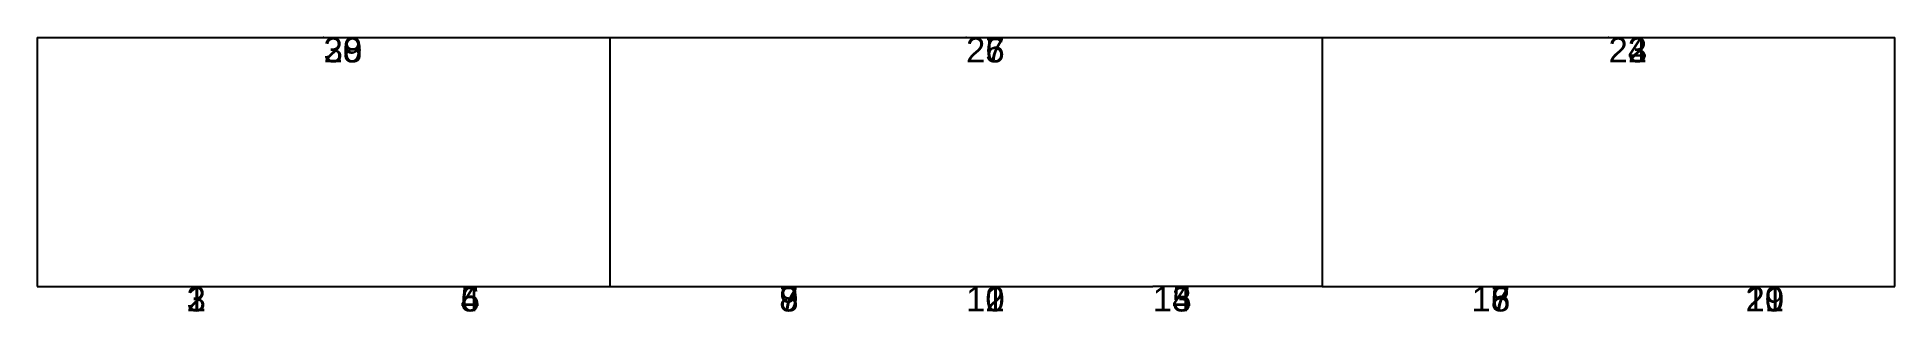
# Model space of a CAD drawing. Header units: millimetres. Extents: x 0 to 18.6, y -0.3 to 2.5.
import ezdxf

# ---------------------------------------------------------------- set-up
doc = ezdxf.new("R2010")
doc.units = ezdxf.units.MM
for name, color, linetype in [('x_pos', 3, 'Continuous'), ('y_neg', 5, 'Continuous'), ('z_pos', 1, 'Continuous')]:
    doc.layers.add(name, color=color, linetype=linetype)
doc.styles.get("Standard").update_dxf_attribs({"font": 'arial.ttf'})

msp = doc.modelspace()

# ---------------------------------------------------------------- linework, layer by layer
for p, q in [((0, 2.5), (0, 0)), ((0, 2.5), (2.875, 2.5)), ((2.875, 2.5), (5.75, 2.5)), ((5.75, 2.5), (5.75, 0)), ((5.75, 2.5), (9.325, 2.5)), ((9.325, 2.5), (12.9, 2.5)), ((12.9, 2.5), (12.9, 0)), ((12.9, 2.5), (15.775, 2.5)), ((15.775, 2.5), (18.65, 2.5)), ((18.65, 0), (18.65, 2.5)), ((0, 0), (1.5, 0)), ((1.5, 0), (4.25, 0)), ((4.25, 0), (5.75, 0)), ((5.75, 0), (7.45, 0)), ((7.45, 0), (9.325, 0)), ((9.325, 0), (11.2, 0)), ((12.9, 0), (11.2, 0)), ((12.9, 0), (14.4, 0)), ((14.4, 0), (17.15, 0)), ((17.15, 0), (18.65, 0))]:
    msp.add_line(p, q)
for p in [(2.875, 2.5), (9.325, 2.5), (15.775, 2.5)]:
    msp.add_point(p)

# ---------------------------------------------------------------- texts
at = {"layer": 'x_pos', "char_height": 0.25, "attachment_point": 1}
for s, insert in [('29', (2.875, 2.5)), ('26', (9.325, 2.5)), ('23', (15.775, 2.5)), ('2', (1.5, 0)), ('5', (4.25, 0)), ('8', (7.45, 0)), ('11', (9.325, 0)), ('14', (11.2, 0)), ('17', (14.4, 0)), ('20', (17.15, 0))]:
    msp.add_mtext_dynamic_manual_height_columns(s, width=0.25, gutter_width=12.5, heights=[0], dxfattribs=dict(at, insert=insert))
at = {"layer": 'y_neg', "char_height": 0.25, "attachment_point": 1}
for s, insert in [('28', (2.875, 2.5)), ('25', (9.325, 2.5)), ('22', (15.775, 2.5)), ('1', (1.5, 0)), ('4', (4.25, 0)), ('7', (7.45, 0)), ('10', (9.325, 0)), ('13', (11.2, 0)), ('16', (14.4, 0)), ('19', (17.15, 0))]:
    msp.add_mtext_dynamic_manual_height_columns(s, width=0.25, gutter_width=12.5, heights=[0], dxfattribs=dict(at, insert=insert))
at = {"layer": 'z_pos', "char_height": 0.25, "attachment_point": 1}
for s, insert in [('30', (2.875, 2.5)), ('27', (9.325, 2.5)), ('24', (15.775, 2.5)), ('3', (1.5, 0)), ('6', (4.25, 0)), ('9', (7.45, 0)), ('12', (9.325, 0)), ('15', (11.2, 0)), ('18', (14.4, 0)), ('21', (17.15, 0))]:
    msp.add_mtext_dynamic_manual_height_columns(s, width=0.25, gutter_width=12.5, heights=[0], dxfattribs=dict(at, insert=insert))

doc.saveas('drawing.dxf')
